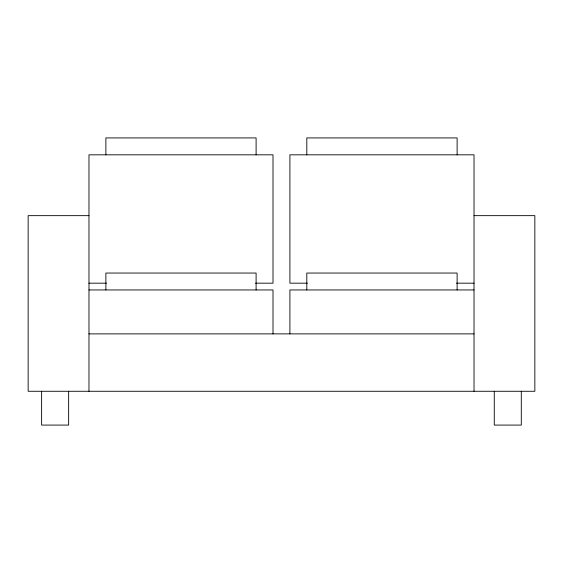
<?xml version="1.0" encoding="UTF-8"?>
<svg xmlns="http://www.w3.org/2000/svg" width="563" height="563" viewBox="0 0 563 563"><rect width="100%" height="100%" fill="white"/><g stroke="black" fill="none" stroke-linecap="round" stroke-linejoin="round"><path stroke-width="0.84" d="M88.975 215.65L28.15 215.65L28.15 391.271L534.85 391.271L534.85 215.65L474.025 215.65M88.975 283.175L106.506 283.175M255.482 283.175L273.006 283.175L273.006 154.825L88.975 154.825L88.975 391.271M307.44 283.175L289.91 283.175L289.91 154.825L474.025 154.825L474.025 391.271M456.487 283.175L474.025 283.175M88.975 289.952L273.006 289.952L273.006 333.88M474.025 289.952L289.91 289.952L289.91 333.88M88.975 333.88L474.025 333.88M521.296 391.271L521.296 425.079L494.272 425.079L494.272 391.271M457.121 154.825L457.121 137.921L306.807 137.921L306.807 154.825M457.121 289.952L457.121 273.048L306.807 273.048L306.807 289.952M256.102 154.825L256.102 137.921L105.879 137.921L105.879 154.825M256.102 289.952L256.102 273.048L105.879 273.048L105.879 289.952M68.644 391.271L68.644 425.079L41.62 425.079L41.62 391.271"/></g></svg>
